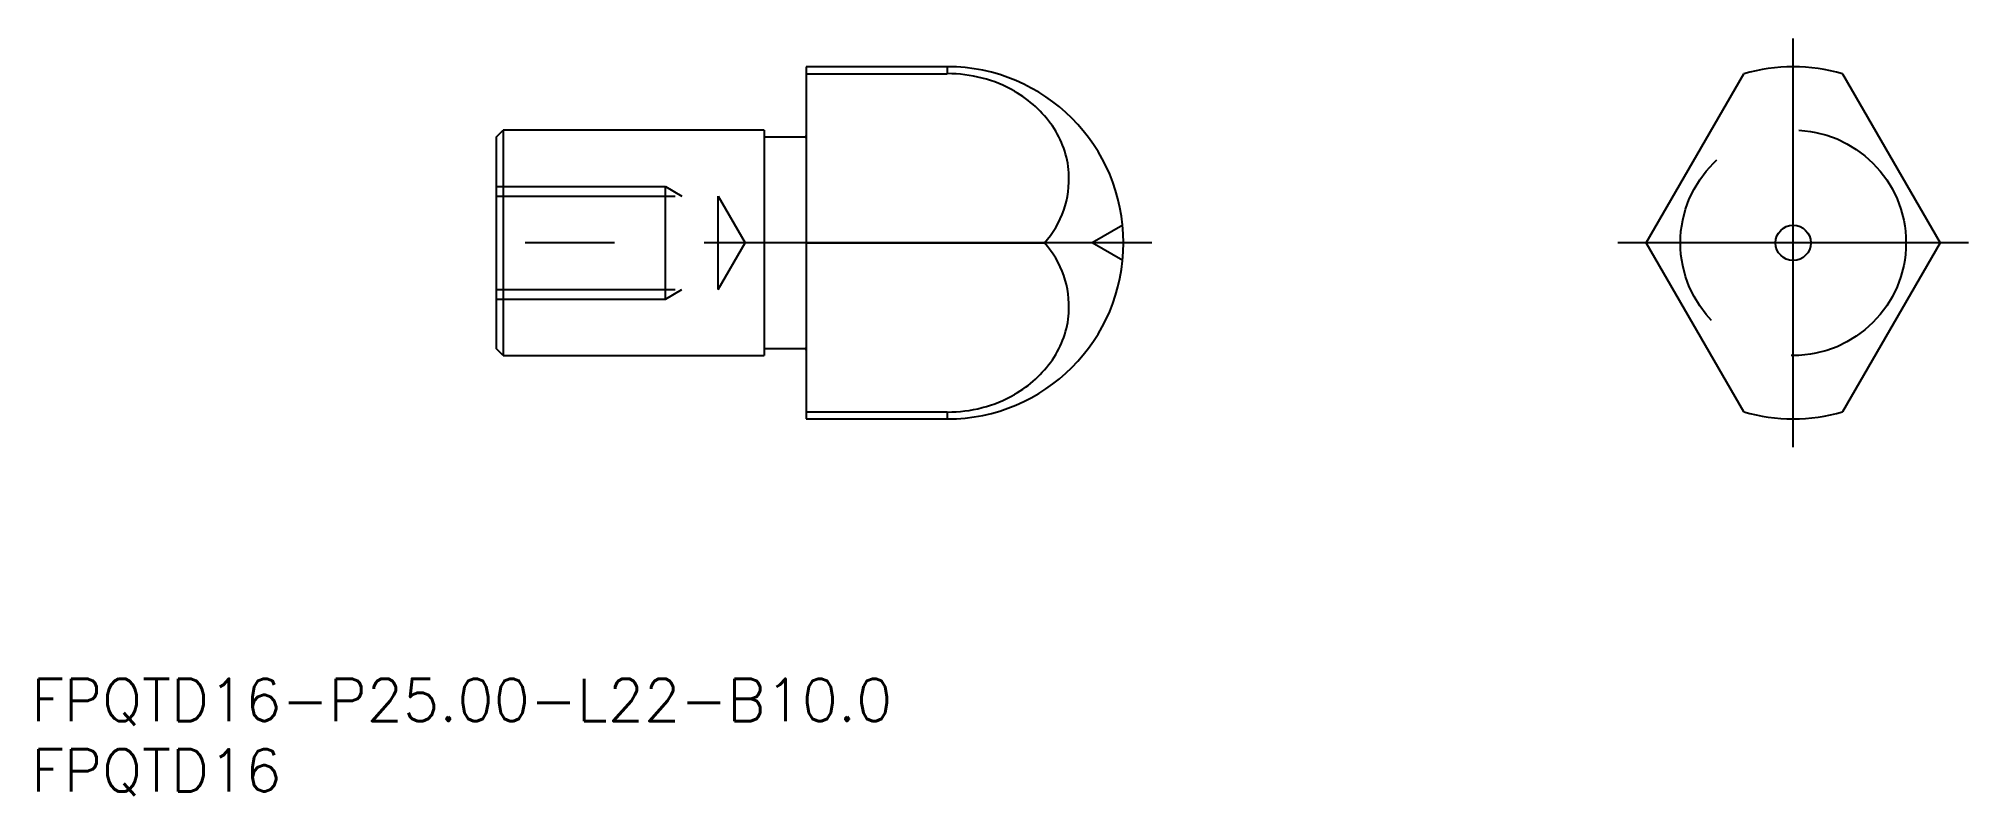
# Model space of a CAD drawing. Extents: x -124 to 12, y -39 to 15.
import ezdxf

# ---------------------------------------------------------------- set-up
doc = ezdxf.new("R2010")
doc.units = 0
doc.linetypes.add('CENTER', pattern=[50.8, 31.75, -6.35, 6.35, -6.35])
doc.linetypes.add('DASHED', pattern=[19.05, 12.7, -6.35])
doc.layers.get('0').update_dxf_attribs({"linetype": 'CONTINUOUS'})
doc.layers.add('CENTER', color=1, linetype='CENTER')
doc.styles.get("Standard").update_dxf_attribs({"font": 'txt.shx', "height": 3, "bigfont": 'bigfont.shx'})

msp = doc.modelspace()

# ---------------------------------------------------------------- linework, layer by layer
at = {"color": 7, "linetype": 'CONTINUOUS'}
for p, q in [((-70, 12.5), (-70, -12.5)), ((-60, 12.5), (-70, 12.5)), ((-60, 12.5), (-60, 12)), ((-70, 12), (-60, 12)), ((-10.43, 0), (-3.5, 12)), ((3.5, 12), (10.43, 0)), ((-92, 7.5), (-91.5, 8)), ((-92, 7.5), (-92, -7.5)), ((-73, 8), (-91.5, 8)), ((-91.5, 8), (-91.5, -8)), ((-73, 8), (-73, -8)), ((-70.1, 7.5), (-72.9, 7.5)), ((-70, 0), (-53.11, 0)), ((-3.5, -12), (-10.43, 0)), ((10.43, 0), (3.5, -12)), ((-91.5, -8), (-92, -7.5)), ((-91.5, -8), (-73, -8)), ((-72.9, -7.5), (-70.1, -7.5)), ((-70, -12), (-60, -12)), ((-60, -12), (-60, -12.5)), ((-70, -12.5), (-60, -12.5))]:
    msp.add_line(p, q, dxfattribs=at)
at = {"color": 3, "linetype": 'DASHED'}
for p, q in [((-92, 4), (-80, 4)), ((-92, 3.32), (-76.25, 3.32)), ((-80, -4), (-80, 4)), ((-80, 4), (-78.83, 3.32)), ((-76.25, 3.32), (-74.33, 0)), ((-76.25, -3.32), (-76.25, 3.32)), ((-76.25, -3.32), (-74.33, 0)), ((-47.56, 1.25), (-49.73, 0)), ((-47.56, -1.25), (-49.73, 0)), ((-92, -3.32), (-76.25, -3.32)), ((-92, -4), (-80, -4)), ((-80, -4), (-78.83, -3.32))]:
    msp.add_line(p, q, dxfattribs=at)
msp.add_circle((0, 0), 8, dxfattribs=at)
at = {"color": 7, "linetype": 'CONTINUOUS'}
msp.add_circle((0, 0), 1.25, dxfattribs=at)
for centre, radius, start, end in [((-60, 0), 12.5, 270, 90), ((0, 0), 12.5, 73.7398, 106.2602), ((-59.96, 2.41), 9.6, 60.4411, 90.2315), ((-59.14, 3.78), 7.99, 34.4076, 60.6593), ((-58.09, 4.48), 6.73, 4.2677, 34.5899), ((-72.9, 7.6), 0.1, 180, 270), ((-70.1, 7.6), 0.1, 270, 0), ((-58.15, 4.54), 6.78, 317.9977, 3.7376), ((-58.15, -4.54), 6.78, 356.2624, 42.0023), ((-58.09, -4.48), 6.73, 325.4101, 355.7323), ((-72.9, -7.6), 0.1, 90, 180), ((-70.1, -7.6), 0.1, 0, 90), ((-59.14, -3.78), 7.99, 299.3407, 325.5924), ((-59.96, -2.41), 9.6, 269.7685, 299.5589), ((0, 0), 12.5, 253.7398, 286.2602)]:
    msp.add_arc(centre, radius, start, end, dxfattribs=at)
at = {"layer": 'CENTER', "color": 1, "linetype": 'CENTER'}
for p, q in [((0, -14.5), (0, 14.5)), ((-45.5, 0), (-94, 0)), ((12.43, 0), (-12.43, 0))]:
    msp.add_line(p, q, dxfattribs=at)

# ---------------------------------------------------------------- texts
at = {"color": 7, "linetype": 'CONTINUOUS'}
for s, p in [('FPQTD16-P25.00-L22-B10.0', (-124.97, -33.94)), ('FPQTD16', (-124.97, -38.94))]:
    msp.add_text(s, height=3, dxfattribs=at).set_placement(p)

doc.saveas('drawing.dxf')
